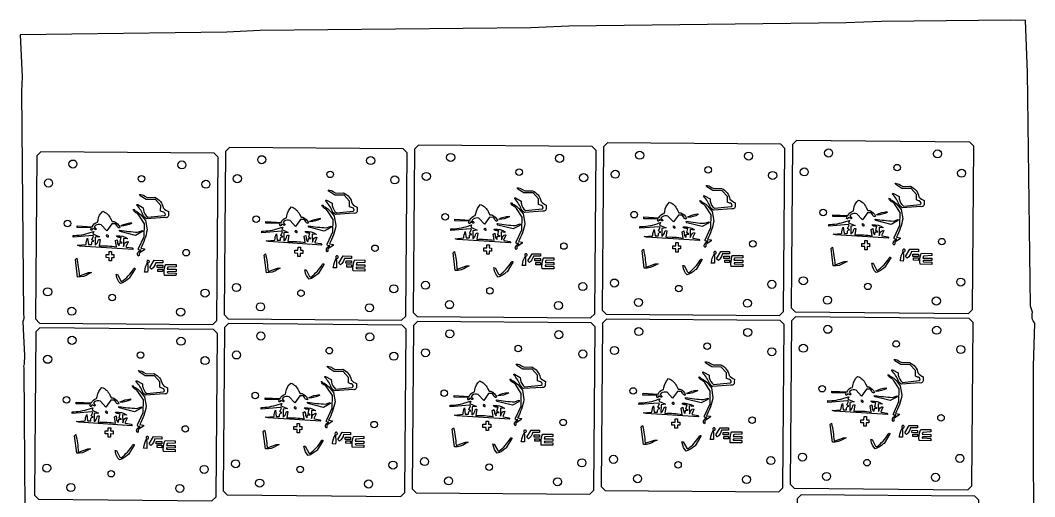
# Model space of a CAD drawing. Header units: millimetres. Extents: x -4 to 503, y -1 to 507.
# Drawn here: x -4 to 498, y 271 to 507 of the extents above; entities that cross this region are included whole.
import ezdxf

# ---------------------------------------------------------------- set-up
doc = ezdxf.new("R2010")
doc.units = ezdxf.units.MM
doc.layers.add('SCRAP_OUTLINE', color=8, linetype='Continuous')

msp = doc.modelspace()

# ---------------------------------------------------------------- linework, layer by layer
for points in [[(99.27, 443.87), (97.25, 441.89), (96.59, 360.89), (98.58, 358.88), (184.57, 358.18), (186.59, 360.16), (187.25, 441.16), (185.26, 443.18)], [(192.92, 444.98), (190.91, 443), (190.25, 362), (192.23, 359.98), (278.23, 359.29), (280.25, 361.27), (280.9, 442.27), (278.92, 444.28)], [(286.58, 446.09), (284.56, 444.11), (283.9, 363.11), (285.89, 361.09), (371.89, 360.4), (373.9, 362.38), (374.56, 443.38), (372.57, 445.39)], [(380.23, 447.2), (378.22, 445.22), (377.56, 364.22), (379.54, 362.2), (465.54, 361.51), (467.56, 363.49), (468.21, 444.49), (466.23, 446.5)], [(5.69, 441.72), (3.68, 439.73), (3.02, 358.74), (5, 356.72), (91, 356.02), (93.02, 358.01), (93.67, 439), (91.69, 441.02)], [(414.16, 396.18), (414.17, 397.74), (415.34, 397.73), (415.33, 396.17), (416.49, 396.16), (416.48, 394.6), (415.31, 394.61), (415.3, 393.05), (414.13, 393.06), (414.14, 394.62), (412.58, 394.63), (412.6, 396.19)], [(39.62, 390.7), (39.63, 392.25), (40.8, 392.25), (40.79, 390.69), (41.96, 390.68), (41.94, 389.12), (40.77, 389.13), (40.76, 387.57), (39.59, 387.58), (39.6, 389.14), (38.04, 389.15), (38.06, 390.71)], [(133.19, 392.85), (133.2, 394.41), (134.37, 394.4), (134.36, 392.84), (135.53, 392.83), (135.52, 391.27), (134.35, 391.28), (134.33, 389.72), (133.16, 389.73), (133.18, 391.29), (131.62, 391.3), (131.63, 392.86)], [(226.84, 393.96), (226.86, 395.52), (228.03, 395.51), (228.01, 393.95), (229.18, 393.94), (229.17, 392.38), (228, 392.39), (227.99, 390.83), (226.82, 390.84), (226.83, 392.4), (225.27, 392.41), (225.29, 393.97)], [(320.5, 395.07), (320.51, 396.63), (321.68, 396.62), (321.67, 395.06), (322.84, 395.05), (322.83, 393.49), (321.66, 393.5), (321.64, 391.94), (320.48, 391.95), (320.49, 393.51), (318.93, 393.52), (318.94, 395.08)], [(156.98, 386.46), (156.99, 387.63), (159.72, 387.61), (159.71, 386.44)], [(250.64, 387.57), (250.65, 388.74), (253.37, 388.72), (253.37, 387.55)], [(344.29, 388.68), (344.3, 389.85), (347.03, 389.83), (347.02, 388.66)], [(344.67, 386.73), (344.68, 387.9), (347.01, 387.88), (347.01, 386.71)], [(437.95, 389.79), (437.96, 390.96), (440.69, 390.94), (440.68, 389.77)], [(438.32, 387.84), (438.33, 389.01), (440.67, 388.99), (440.66, 387.82)], [(63.41, 384.31), (63.42, 385.48), (66.15, 385.45), (66.14, 384.29)], [(63.78, 382.36), (63.79, 383.52), (66.13, 383.51), (66.12, 382.34)], [(157.36, 384.51), (157.36, 385.68), (159.7, 385.66), (159.69, 384.49)], [(251.01, 385.62), (251.02, 386.79), (253.36, 386.77), (253.35, 385.6)], [(192.49, 357.52), (190.47, 355.54), (189.81, 274.54), (191.8, 272.53), (277.79, 271.83), (279.81, 273.81), (280.47, 354.81), (278.48, 356.83)], [(286.14, 358.63), (284.13, 356.65), (283.47, 275.65), (285.45, 273.64), (371.45, 272.94), (373.47, 274.92), (374.12, 355.92), (372.14, 357.94)], [(379.8, 359.74), (377.78, 357.76), (377.12, 276.76), (379.11, 274.75), (465.11, 274.05), (467.12, 276.03), (467.78, 357.03), (465.79, 359.04)], [(5.26, 354.26), (3.24, 352.27), (2.59, 271.28), (4.57, 269.26), (90.57, 268.56), (92.58, 270.55), (93.24, 351.54), (91.26, 353.56)], [(98.83, 356.41), (96.81, 354.43), (96.16, 273.43), (98.14, 271.42), (184.14, 270.72), (186.15, 272.7), (186.81, 353.7), (184.83, 355.72)], [(132.75, 305.39), (132.77, 306.95), (133.94, 306.94), (133.92, 305.38), (135.09, 305.37), (135.08, 303.81), (133.91, 303.82), (133.9, 302.26), (132.73, 302.27), (132.74, 303.83), (131.18, 303.85), (131.19, 305.41)], [(226.41, 306.5), (226.42, 308.06), (227.59, 308.05), (227.58, 306.49), (228.75, 306.48), (228.74, 304.92), (227.57, 304.93), (227.55, 303.37), (226.38, 303.38), (226.4, 304.94), (224.84, 304.96), (224.85, 306.52)], [(320.06, 307.61), (320.08, 309.17), (321.25, 309.16), (321.23, 307.6), (322.4, 307.59), (322.39, 306.03), (321.22, 306.04), (321.21, 304.48), (320.04, 304.49), (320.05, 306.05), (318.49, 306.07), (318.51, 307.62)], [(413.72, 308.72), (413.73, 310.28), (414.9, 310.27), (414.89, 308.71), (416.06, 308.7), (416.05, 307.14), (414.88, 307.15), (414.86, 305.59), (413.7, 305.6), (413.71, 307.16), (412.15, 307.17), (412.16, 308.73)], [(39.18, 303.24), (39.19, 304.8), (40.36, 304.79), (40.35, 303.23), (41.52, 303.22), (41.51, 301.66), (40.34, 301.67), (40.33, 300.11), (39.16, 300.12), (39.17, 301.68), (37.61, 301.69), (37.62, 303.25)], [(343.86, 301.22), (343.87, 302.39), (346.59, 302.37), (346.59, 301.2)], [(437.51, 302.33), (437.52, 303.5), (440.25, 303.48), (440.24, 302.31)], [(62.97, 296.85), (62.98, 298.02), (65.71, 298), (65.7, 296.83)], [(156.55, 299.01), (156.55, 300.17), (159.28, 300.15), (159.27, 298.98)], [(156.92, 297.05), (156.93, 298.22), (159.27, 298.2), (159.26, 297.03)], [(250.2, 300.11), (250.21, 301.28), (252.94, 301.26), (252.93, 300.09)], [(250.58, 298.16), (250.58, 299.33), (252.92, 299.31), (252.91, 298.14)], [(344.23, 299.27), (344.24, 300.44), (346.58, 300.42), (346.57, 299.25)], [(437.89, 300.38), (437.9, 301.55), (440.23, 301.53), (440.23, 300.36)], [(63.35, 294.9), (63.36, 296.07), (65.7, 296.05), (65.69, 294.88)], [(382.58, 271.49), (380.57, 269.5), (379.91, 188.51), (381.9, 186.49), (467.89, 185.79), (469.91, 187.78), (470.57, 268.77), (468.58, 270.79)]]:
    msp.add_lwpolyline(points, close=True)
for points in [[(151.48, 420.21), (148.5, 422.06), (148.15, 422.71, -0.189598), (150.8, 421.82), (152.02, 421.2), (155.81, 421.26, -0.248063), (160, 415.96, 0.102103), (162.6, 414.14), (162.55, 412.81, -0.584771), (160.92, 411.14), (151.74, 410.51, -0.131811), (150.23, 412.08, 0.09146), (147.04, 417.22, -1.007097), (147.34, 417.65), (150.12, 416.1, 0.191663), (151.53, 412.12), (152.29, 411.42), (160.53, 412.26), (161.02, 412.63, 0.432779), (159.69, 414.05), (158.71, 414.44), (158.73, 417.22), (156.09, 420.14)], [(245.13, 421.32), (242.15, 423.17), (241.8, 423.82, -0.189598), (244.45, 422.92), (245.67, 422.31), (249.47, 422.37, -0.248063), (253.65, 417.07, 0.102103), (256.26, 415.24), (256.21, 413.92, -0.584771), (254.57, 412.25), (245.4, 411.62, -0.131811), (243.88, 413.19, 0.09146), (240.69, 418.33, -1.007097), (240.99, 418.76), (243.77, 417.21, 0.191663), (245.19, 413.23), (245.95, 412.53), (254.18, 413.37), (254.68, 413.74, 0.432779), (253.35, 415.16), (252.36, 415.55), (252.38, 418.33), (249.75, 421.25)], [(338.79, 422.43), (335.81, 424.28), (335.46, 424.93, -0.189598), (338.11, 424.03), (339.33, 423.42), (343.12, 423.48, -0.248063), (347.31, 418.18, 0.102103), (349.91, 416.35), (349.86, 415.03, -0.584771), (348.23, 413.36), (339.05, 412.72, -0.131811), (337.54, 414.3, 0.09146), (334.35, 419.44, -1.007097), (334.65, 419.86), (337.43, 418.32, 0.191663), (338.84, 414.33), (339.6, 413.64), (347.84, 414.48), (348.33, 414.84, 0.432779), (347, 416.26), (346.02, 416.66), (346.04, 419.44), (343.4, 422.36)], [(432.44, 423.54), (429.46, 425.39), (429.11, 426.04, -0.189598), (431.77, 425.14), (432.98, 424.53), (436.78, 424.58, -0.248063), (440.96, 419.29, 0.102103), (443.57, 417.46), (443.52, 416.14, -0.584771), (441.88, 414.47), (432.71, 413.83, -0.131811), (431.19, 415.41, 0.09146), (428, 420.55, -1.007097), (428.3, 420.97), (431.08, 419.43, 0.191663), (432.5, 415.44), (433.26, 414.75), (441.5, 415.59), (441.99, 415.95, 0.432779), (440.66, 417.37), (439.67, 417.76), (439.7, 420.55), (437.06, 423.47)], [(57.9, 418.05), (54.92, 419.9), (54.57, 420.56, -0.189598), (57.23, 419.66), (58.44, 419.05), (62.24, 419.1, -0.248063), (66.42, 413.8, 0.102103), (69.03, 411.98), (68.98, 410.65, -0.584771), (67.35, 408.99), (58.17, 408.35, -0.131811), (56.65, 409.92, 0.09146), (53.46, 415.07, -1.007097), (53.76, 415.49), (56.54, 413.95, 0.191663), (57.96, 409.96), (58.72, 409.26), (66.96, 410.11), (67.45, 410.47, 0.432779), (66.12, 411.89), (65.13, 412.28), (65.16, 415.06), (62.52, 417.98)], [(334.35, 415.52, -0.22219), (332.36, 417.35, -0.680253), (333.04, 416.97, -0.136057), (337.03, 413.79), (338.51, 411.97), (339.28, 407.28, -0.075153), (336.12, 398.21), (338.02, 397.92), (337.92, 397.46), (335.32, 395.69), (335.32, 395.27, -0.359476), (334.91, 394.23, -0.508083), (335.61, 396.78), (336.29, 397.28), (335.64, 397.29, -0.720926), (335.05, 398.07), (337.85, 404.1), (337.97, 410.38), (335.2, 414.66)], [(408.63, 413.23, -0.184195), (411, 417.71, -0.201098), (414.83, 414.09), (415.65, 412.54), (416.56, 412.53, -0.207722), (419.37, 409.75), (419.24, 409.39, -0.320248), (417.87, 410.55), (417.31, 411.36), (415.43, 411.37), (412.98, 407.96), (410.21, 410.92, 0.221123), (407.3, 410.52), (406.74, 409.85), (407.41, 409.11, -1.191831), (407.18, 408.54), (406.12, 409.11), (405.84, 408.72, -1.512543), (405.17, 408.97), (405.38, 409.51), (398.28, 409.56), (398.29, 410.45), (405.75, 410, -0.260303), (408.38, 412.24)], [(428.01, 416.63, -0.22219), (426.02, 418.46, -0.680253), (426.69, 418.07, -0.136057), (430.68, 414.9), (432.17, 413.08), (432.94, 408.39, -0.075153), (429.78, 399.31), (431.68, 399.03), (431.58, 398.57), (428.98, 396.8), (428.97, 396.38, -0.359476), (428.56, 395.34, -0.508083), (429.27, 397.89), (429.94, 398.39), (429.29, 398.4, -0.720926), (428.7, 399.18), (431.51, 405.2), (431.63, 411.49), (428.86, 415.77)], [(53.47, 411.14, -0.22219), (51.48, 412.98, -0.680253), (52.15, 412.59, -0.136057), (56.15, 409.42), (57.63, 407.6), (58.4, 402.9, -0.075153), (55.24, 393.83), (57.14, 393.55), (57.04, 393.09), (54.44, 391.31), (54.43, 390.89, -0.359476), (54.03, 389.86, -0.508083), (54.73, 392.41), (55.4, 392.91), (54.75, 392.91, -0.720926), (54.16, 393.7), (56.97, 399.72), (57.09, 406), (54.32, 410.29)], [(127.66, 409.9, -0.184195), (130.03, 414.38, -0.201098), (133.87, 410.76), (134.69, 409.21), (135.59, 409.21, -0.207722), (138.4, 406.42), (138.27, 406.07, -0.320248), (136.9, 407.22), (136.34, 408.03), (134.47, 408.05), (132.02, 404.63), (129.25, 407.59, 0.221123), (126.34, 407.2), (125.77, 406.53), (126.44, 405.78, -1.191831), (126.21, 405.21), (125.15, 405.78), (124.87, 405.39, -1.512543), (124.2, 405.64), (124.41, 406.18), (117.31, 406.24), (117.32, 407.12), (124.78, 406.67, -0.260303), (127.42, 408.92)], [(147.04, 413.3, -0.22219), (145.05, 415.13, -0.680253), (145.72, 414.75, -0.136057), (149.72, 411.57), (151.2, 409.75), (151.97, 405.06, -0.075153), (148.81, 395.99), (150.71, 395.7), (150.61, 395.25), (148.01, 393.47), (148.01, 393.05, -0.359476), (147.6, 392.02, -0.508083), (148.3, 394.56), (148.98, 395.06), (148.33, 395.07, -0.720926), (147.73, 395.85), (150.54, 401.88), (150.66, 408.16), (147.89, 412.44)], [(221.32, 411.01, -0.184195), (223.69, 415.49, -0.201098), (227.52, 411.87), (228.34, 410.32), (229.25, 410.32, -0.207722), (232.06, 407.53), (231.93, 407.18, -0.320248), (230.56, 408.33), (230, 409.14), (228.12, 409.16), (225.67, 405.74), (222.9, 408.7, 0.221123), (219.99, 408.3), (219.43, 407.64), (220.1, 406.89, -1.191831), (219.87, 406.32), (218.81, 406.89), (218.53, 406.5, -1.512543), (217.86, 406.75), (218.07, 407.29), (210.97, 407.35), (210.98, 408.23), (218.43, 407.78, -0.260303), (221.07, 410.02)], [(240.7, 414.41, -0.22219), (238.71, 416.24, -0.680253), (239.38, 415.86, -0.136057), (243.37, 412.68), (244.85, 410.86), (245.63, 406.17, -0.075153), (242.47, 397.1), (244.37, 396.81), (244.27, 396.35), (241.67, 394.58), (241.66, 394.16, -0.359476), (241.25, 393.12, -0.508083), (241.96, 395.67), (242.63, 396.17), (241.98, 396.18, -0.720926), (241.39, 396.96), (244.2, 402.99), (244.32, 409.27), (241.55, 413.55)], [(314.97, 412.12, -0.184195), (317.35, 416.6, -0.201098), (321.18, 412.98), (322, 411.43), (322.9, 411.43, -0.207722), (325.71, 408.64), (325.58, 408.28, -0.320248), (324.21, 409.44), (323.65, 410.25), (321.78, 410.26), (319.33, 406.85), (316.56, 409.81, 0.221123), (313.65, 409.41), (313.08, 408.75), (313.75, 408, -1.191831), (313.52, 407.43), (312.46, 408), (312.18, 407.61, -1.512543), (311.51, 407.86), (311.72, 408.4), (304.62, 408.45), (304.63, 409.34), (312.09, 408.89, -0.260303), (314.73, 411.13)], [(34.09, 407.74, -0.184195), (36.46, 412.22, -0.201098), (40.29, 408.6), (41.11, 407.06), (42.02, 407.05, -0.207722), (44.83, 404.27), (44.7, 403.91, -0.320248), (43.33, 405.07), (42.77, 405.87), (40.89, 405.89), (38.44, 402.47), (35.67, 405.43, 0.221123), (32.76, 405.04), (32.2, 404.37), (32.87, 403.63, -1.191831), (32.64, 403.05), (31.58, 403.63), (31.3, 403.24, -1.512543), (30.63, 403.48), (30.84, 404.02), (23.74, 404.08), (23.75, 404.97), (31.21, 404.51, -0.260303), (33.84, 406.76)], [(139.12, 407.19, -0.085882), (144.14, 408.68), (144.25, 408.27, -0.090557), (139.23, 406.89)], [(232.77, 408.3, -0.085882), (237.79, 409.78), (237.91, 409.37, -0.090557), (232.89, 408)], [(326.43, 409.41, -0.085882), (331.45, 410.89), (331.56, 410.48, -0.090557), (326.54, 409.1)], [(403.86, 401.14), (405.42, 401.12), (405.51, 401.44, -0.33532), (406.11, 402.88), (406.61, 402.88), (405.58, 403.54), (406.44, 405.31), (405.99, 405.61), (396.29, 404.82), (396.3, 405.68), (397.03, 405.64, 0.082863), (405.86, 407.46), (406.57, 407.64), (406.1, 406.45), (409.35, 405.03), (407.21, 404.76), (407.18, 400.83, 0.218941), (408.7, 403.18, -0.449457), (409.63, 403.59), (409.1, 400.46, -0.055112), (417.72, 399.97), (417.25, 403.07), (418.03, 403.55), (418.26, 402.46, 0.260754), (419.17, 400.43), (419.3, 401.99), (420.64, 401.99), (419.56, 402.68), (420.11, 404.79, -0.219006), (417.95, 405.08), (417.69, 405.51), (418.05, 405.49, -0.167181), (423.24, 404.17), (423.09, 403.92), (421.24, 404.17), (421.29, 400.22), (421.62, 400.95, -0.319332), (423.33, 402.72), (423.54, 402.46), (422.43, 400.07), (422.74, 399.91), (425.48, 399.43), (425.99, 398.74), (399.61, 400.42), (398.39, 400.76), (402.72, 401.15, -0.101128), (403.45, 404.27)], [(419.35, 408.31, 0.029616), (428.27, 407.29), (430.6, 408.08, -0.391314), (430.38, 407.37), (427.18, 405.67), (419.62, 407.55, -0.437323)], [(420.08, 410.52, -0.085882), (425.1, 412), (425.22, 411.59, -0.090557), (420.2, 410.21)], [(44.81, 402.82, 0.029616), (53.73, 401.81), (56.06, 402.6, -0.391314), (55.84, 401.89), (52.64, 400.19), (45.08, 402.06, -0.437323)], [(45.54, 405.04, -0.085882), (50.57, 406.52), (50.68, 406.11, -0.090557), (45.66, 404.73)], [(122.9, 397.81), (124.46, 397.8), (124.54, 398.11, -0.33532), (125.15, 399.55), (125.64, 399.55), (124.62, 400.21), (125.47, 401.98), (125.02, 402.28), (115.33, 401.49), (115.33, 402.35), (116.07, 402.32, 0.082863), (124.89, 404.13), (125.6, 404.31), (125.13, 403.12), (128.39, 401.7), (126.24, 401.43), (126.21, 397.5, 0.218941), (127.73, 399.85, -0.449457), (128.67, 400.26), (128.14, 397.13, -0.055112), (136.75, 396.64), (136.28, 399.75), (137.06, 400.22), (137.29, 399.13, 0.260754), (138.21, 397.1), (138.34, 398.66), (139.67, 398.66), (138.59, 399.35), (139.14, 401.46, -0.219006), (136.99, 401.75), (136.73, 402.18), (137.08, 402.16, -0.167181), (142.27, 400.84), (142.13, 400.59), (140.27, 400.84), (140.32, 396.89), (140.65, 397.62, -0.319332), (142.36, 399.39), (142.57, 399.13), (141.46, 396.75), (141.78, 396.58), (144.51, 396.1), (145.02, 395.41), (118.64, 397.09), (117.43, 397.43), (121.76, 397.82, -0.101128), (122.48, 400.94)], [(132.8, 401.65, 0.797663), (131.67, 402.38, 0.418915)], [(138.38, 404.98, 0.029616), (147.3, 403.96), (149.63, 404.75, -0.391314), (149.42, 404.04), (146.22, 402.35), (138.66, 404.22, -0.437323)], [(216.55, 398.92), (218.11, 398.91), (218.2, 399.22, -0.33532), (218.8, 400.66), (219.3, 400.66), (218.27, 401.32), (219.13, 403.09), (218.68, 403.39), (208.98, 402.6), (208.99, 403.46), (209.72, 403.43, 0.082863), (218.55, 405.24), (219.26, 405.42), (218.79, 404.23), (222.04, 402.81), (219.9, 402.54), (219.86, 398.61, 0.218941), (221.39, 400.96, -0.449457), (222.32, 401.37), (221.79, 398.24, -0.055112), (230.41, 397.75), (229.94, 400.86), (230.72, 401.33), (230.95, 400.24, 0.260754), (231.86, 398.21), (231.99, 399.77), (233.32, 399.77), (232.25, 400.46), (232.8, 402.57, -0.219006), (230.64, 402.86), (230.38, 403.29), (230.73, 403.27, -0.167181), (235.92, 401.95), (235.78, 401.7), (233.93, 401.95), (233.98, 398), (234.31, 398.73, -0.319332), (236.02, 400.5), (236.23, 400.24), (235.12, 397.86), (235.43, 397.69), (238.17, 397.21), (238.68, 396.52), (212.3, 398.2), (211.08, 398.54), (215.41, 398.93, -0.101128), (216.13, 402.05)], [(226.45, 402.76, 0.797663), (225.32, 403.49, 0.418915)], [(232.04, 406.09, 0.029616), (240.96, 405.07), (243.29, 405.86, -0.391314), (243.07, 405.15), (239.87, 403.45), (232.31, 405.33, -0.437323)], [(310.21, 400.03), (311.77, 400.01), (311.85, 400.33, -0.33532), (312.46, 401.77), (312.95, 401.77), (311.93, 402.43), (312.78, 404.2), (312.33, 404.5), (302.64, 403.71), (302.64, 404.57), (303.38, 404.53, 0.082863), (312.2, 406.35), (312.91, 406.53), (312.45, 405.34), (315.7, 403.92), (313.55, 403.65), (313.52, 399.72, 0.218941), (315.04, 402.07, -0.449457), (315.98, 402.48), (315.45, 399.35, -0.055112), (324.06, 398.86), (323.59, 401.96), (324.37, 402.44), (324.6, 401.35, 0.260754), (325.52, 399.32), (325.65, 400.88), (326.98, 400.88), (325.91, 401.57), (326.45, 403.68, -0.219006), (324.3, 403.97), (324.04, 404.4), (324.39, 404.38, -0.167181), (329.58, 403.06), (329.44, 402.81), (327.58, 403.06), (327.63, 399.11), (327.96, 399.84, -0.319332), (329.67, 401.61), (329.88, 401.35), (328.77, 398.96), (329.09, 398.8), (331.82, 398.32), (332.33, 397.63), (305.95, 399.31), (304.74, 399.65), (309.07, 400.04, -0.101128), (309.79, 403.16)], [(320.11, 403.87, 0.797663), (318.98, 404.6, 0.418915)], [(325.69, 407.2, 0.029616), (334.61, 406.18), (336.95, 406.97, -0.391314), (336.73, 406.26), (333.53, 404.56), (325.97, 406.44, -0.437323)], [(413.77, 404.98, 0.797663), (412.63, 405.71, 0.418915)], [(29.33, 395.65), (30.88, 395.64), (30.97, 395.95, -0.33532), (31.58, 397.39), (32.07, 397.4), (31.04, 398.06), (31.9, 399.82), (31.45, 400.12), (21.75, 399.34), (21.76, 400.2), (22.49, 400.16, 0.082863), (31.32, 401.97), (32.03, 402.15), (31.56, 400.96), (34.82, 399.54), (32.67, 399.28), (32.64, 395.34, 0.218941), (34.16, 397.7, -0.449457), (35.09, 398.11), (34.57, 394.97, -0.055112), (43.18, 394.48), (42.71, 397.59), (43.49, 398.06), (43.72, 396.97, 0.260754), (44.64, 394.95), (44.77, 396.5), (46.1, 396.5), (45.02, 397.2), (45.57, 399.31, -0.219006), (43.41, 399.6), (43.16, 400.02), (43.51, 400.01, -0.167181), (48.7, 398.68), (48.55, 398.43), (46.7, 398.69), (46.75, 394.73), (47.08, 395.46, -0.319332), (48.79, 397.24), (49, 396.98), (47.89, 394.59), (48.2, 394.43), (50.94, 393.95), (51.45, 393.26), (25.07, 394.93), (23.85, 395.27), (28.18, 395.66, -0.101128), (28.91, 398.79)], [(39.23, 399.49, 0.797663), (38.09, 400.22, 0.418915)], [(216.63, 385.04), (218.02, 385.04), (216.68, 384.39, -0.172776), (211.17, 382.8), (210.09, 391.56), (210.76, 392.22, -0.035571), (211.99, 383.55), (212.58, 383.56)], [(310.29, 386.15), (311.68, 386.15), (310.33, 385.5, -0.172776), (304.83, 383.91), (303.75, 392.67), (304.42, 393.32, -0.035571), (305.64, 384.66), (306.23, 384.67)], [(339.3, 391.93, 5.53235), (339.64, 392.21)], [(347.05, 392.17), (347.04, 391), (343.56, 391.03, -0.171179), (341.54, 387.79), (340.7, 388.63), (342.84, 392.2)], [(403.95, 387.26), (405.33, 387.26), (403.99, 386.61, -0.172776), (398.49, 385.02), (397.4, 393.77), (398.07, 394.43, -0.035571), (399.3, 385.77), (399.89, 385.78)], [(432.96, 393.04, 5.53235), (433.3, 393.32)], [(440.71, 393.28), (440.7, 392.11), (437.21, 392.14, -0.171179), (435.19, 388.9), (434.36, 389.74), (436.49, 393.31)], [(29.41, 381.78), (30.79, 381.77), (29.45, 381.12, -0.172776), (23.95, 379.54), (22.86, 388.29), (23.54, 388.95, -0.035571), (24.76, 380.29), (25.35, 380.3)], [(58.42, 387.56, 5.53235), (58.76, 387.83)], [(66.17, 387.79), (66.16, 386.62), (62.67, 386.65, -0.171179), (60.65, 383.41), (59.82, 384.26), (61.95, 387.83)], [(122.98, 383.93), (124.37, 383.93), (123.02, 383.28, -0.172776), (117.52, 381.69), (116.44, 390.45), (117.11, 391.11, -0.035571), (118.33, 382.45), (118.92, 382.45)], [(152.24, 384.16), (150.66, 384.18), (150.79, 384.58, -0.121588), (152.15, 388.61, -0.052178)], [(151.99, 389.71, 5.53235), (152.33, 389.99)], [(159.74, 389.95), (159.73, 388.78), (156.25, 388.81, -0.171179), (154.23, 385.57), (153.39, 386.41), (155.52, 389.98)], [(166.31, 383.63), (166.31, 382.49), (160.53, 382.54, -0.104733), (160.98, 387.45), (161.31, 387.99), (166.35, 387.95), (166.34, 386.82), (162.31, 386.62), (161.98, 385.64), (166.33, 385.61), (166.32, 384.47), (162.47, 384.33, 1.887789), (162.47, 383.83)], [(232.62, 380.94), (233.16, 380.59, 0.098252), (238.9, 386.82, -0.46563), (239.63, 387.21), (239.67, 386.92), (236.81, 382.2), (236.42, 381.96, -0.110582), (232.41, 379.54, -0.176555), (230.42, 383.6), (230.26, 384.2), (230.9, 384.14)], [(245.9, 385.27), (244.32, 385.28), (244.44, 385.69, -0.121588), (245.81, 389.72, -0.052178)], [(245.64, 390.82, 5.53235), (245.99, 391.1)], [(253.39, 391.06), (253.38, 389.89), (249.9, 389.92, -0.171179), (247.88, 386.68), (247.05, 387.52), (249.18, 391.09)], [(259.97, 384.74), (259.96, 383.6), (254.18, 383.65, -0.104733), (254.63, 388.56), (254.96, 389.1), (260.01, 389.06), (260, 387.93), (255.96, 387.72), (255.63, 386.75), (259.99, 386.72), (259.98, 385.58), (256.13, 385.44, 1.887789), (256.13, 384.94)], [(326.28, 382.05), (326.82, 381.7, 0.098252), (332.56, 387.93, -0.46563), (333.29, 388.32), (333.33, 388.02), (330.47, 383.3), (330.07, 383.07, -0.110582), (326.06, 380.65, -0.176555), (324.08, 384.71), (323.91, 385.31), (324.55, 385.25)], [(339.55, 386.38), (337.97, 386.39), (338.1, 386.8, -0.121588), (339.46, 390.83, -0.052178)], [(353.63, 385.85), (353.62, 384.71), (347.84, 384.75, -0.104733), (348.29, 389.67), (348.62, 390.21), (353.66, 390.17), (353.65, 389.04), (349.62, 388.83), (349.29, 387.86), (353.64, 387.83), (353.63, 386.68), (349.79, 386.55, 1.887789), (349.78, 386.05)], [(419.93, 383.16), (420.47, 382.81, 0.098252), (426.21, 389.04, -0.46563), (426.94, 389.43), (426.98, 389.13), (424.12, 384.41), (423.73, 384.18, -0.110582), (419.72, 381.75, -0.176555), (417.73, 385.82), (417.57, 386.42), (418.21, 386.36)], [(433.21, 387.49), (431.63, 387.5), (431.76, 387.91, -0.121588), (433.12, 391.94, -0.052178)], [(447.28, 386.96), (447.27, 385.82), (441.5, 385.86, -0.104733), (441.95, 390.78), (442.28, 391.32), (447.32, 391.28), (447.31, 390.15), (443.27, 389.94), (442.94, 388.97), (447.3, 388.94), (447.29, 387.79), (443.44, 387.66, 1.887789), (443.44, 387.16)], [(45.39, 377.68), (45.93, 377.32, 0.098252), (51.67, 383.55, -0.46563), (52.4, 383.94), (52.44, 383.65), (49.58, 378.93), (49.19, 378.69, -0.110582), (45.18, 376.27, -0.176555), (43.19, 380.33), (43.03, 380.94), (43.67, 380.87)], [(58.67, 382.01), (57.09, 382.02), (57.22, 382.43, -0.121588), (58.58, 386.45, -0.052178)], [(72.74, 381.48), (72.73, 380.33), (66.96, 380.38, -0.104733), (67.41, 385.3), (67.74, 385.83), (72.78, 385.79), (72.77, 384.66), (68.73, 384.46), (68.41, 383.49), (72.76, 383.45), (72.75, 382.31), (68.9, 382.17, 1.887789), (68.9, 381.67)], [(138.97, 379.83), (139.51, 379.48, 0.098252), (145.25, 385.71, -0.46563), (145.98, 386.1), (146.01, 385.81), (143.16, 381.09), (142.76, 380.85, -0.110582), (138.75, 378.43, -0.176555), (136.77, 382.49), (136.6, 383.09), (137.24, 383.03)], [(338.35, 334.97), (335.37, 336.82), (335.02, 337.47, -0.189598), (337.67, 336.58), (338.89, 335.96), (342.69, 336.02, -0.248063), (346.87, 330.72, 0.102103), (349.48, 328.9), (349.43, 327.57, -0.584771), (347.79, 325.9), (338.62, 325.27, -0.131811), (337.1, 326.84, 0.09146), (333.91, 331.98, -1.007097), (334.21, 332.41), (336.99, 330.86, 0.191663), (338.41, 326.88), (339.17, 326.18), (347.4, 327.02), (347.9, 327.39, 0.432779), (346.57, 328.81), (345.58, 329.2), (345.6, 331.98), (342.97, 334.9)], [(432.01, 336.08), (429.03, 337.93), (428.68, 338.58, -0.189598), (431.33, 337.69), (432.55, 337.07), (436.34, 337.13, -0.248063), (440.53, 331.83, 0.102103), (443.13, 330.01), (443.08, 328.68, -0.584771), (441.45, 327.01), (432.27, 326.38, -0.131811), (430.76, 327.95, 0.09146), (427.57, 333.09, -1.007097), (427.87, 333.52), (430.65, 331.97, 0.191663), (432.06, 327.99), (432.82, 327.29), (441.06, 328.13), (441.55, 328.5, 0.432779), (440.22, 329.92), (439.24, 330.31), (439.26, 333.09), (436.62, 336.01)], [(57.47, 330.6), (54.49, 332.45), (54.14, 333.1, -0.189598), (56.79, 332.2), (58.01, 331.59), (61.8, 331.64, -0.248063), (65.99, 326.34, 0.102103), (68.59, 324.52), (68.54, 323.19, -0.584771), (66.91, 321.53), (57.73, 320.89, -0.131811), (56.22, 322.46, 0.09146), (53.03, 327.61, -1.007097), (53.33, 328.03), (56.11, 326.49, 0.191663), (57.52, 322.5), (58.28, 321.8), (66.52, 322.65), (67.01, 323.01, 0.432779), (65.68, 324.43), (64.7, 324.82), (64.72, 327.6), (62.09, 330.53)], [(151.04, 332.75), (148.06, 334.6), (147.71, 335.25, -0.189598), (150.36, 334.36), (151.58, 333.74), (155.38, 333.8, -0.248063), (159.56, 328.5, 0.102103), (162.17, 326.68), (162.12, 325.35, -0.584771), (160.48, 323.69), (151.31, 323.05, -0.131811), (149.79, 324.62, 0.09146), (146.6, 329.77, -1.007097), (146.9, 330.19), (149.68, 328.64, 0.191663), (151.09, 324.66), (151.85, 323.96), (160.09, 324.8), (160.59, 325.17, 0.432779), (159.26, 326.59), (158.27, 326.98), (158.29, 329.76), (155.66, 332.68)], [(244.7, 333.86), (241.72, 335.71), (241.37, 336.36, -0.189598), (244.02, 335.47), (245.24, 334.85), (249.03, 334.91, -0.248063), (253.22, 329.61, 0.102103), (255.82, 327.79), (255.77, 326.46, -0.584771), (254.14, 324.8), (244.96, 324.16, -0.131811), (243.45, 325.73, 0.09146), (240.26, 330.88, -1.007097), (240.56, 331.3), (243.34, 329.75, 0.191663), (244.75, 325.77), (245.51, 325.07), (253.75, 325.91), (254.24, 326.28, 0.432779), (252.91, 327.7), (251.93, 328.09), (251.95, 330.87), (249.31, 333.79)], [(127.23, 322.44, -0.184195), (129.6, 326.92, -0.201098), (133.43, 323.3), (134.25, 321.76), (135.16, 321.75, -0.207722), (137.97, 318.96), (137.84, 318.61, -0.320248), (136.47, 319.76), (135.91, 320.57), (134.03, 320.59), (131.58, 317.17), (128.81, 320.13, 0.221123), (125.9, 319.74), (125.34, 319.07), (126.01, 318.32, -1.191831), (125.78, 317.75), (124.72, 318.33), (124.44, 317.94, -1.512543), (123.77, 318.18), (123.98, 318.72), (116.88, 318.78), (116.88, 319.66), (124.34, 319.21, -0.260303), (126.98, 321.46)], [(146.61, 325.84, -0.22219), (144.61, 327.68, -0.680253), (145.29, 327.29, -0.136057), (149.28, 324.12), (150.76, 322.3), (151.54, 317.6, -0.075153), (148.38, 308.53), (150.28, 308.24), (150.18, 307.79), (147.57, 306.01), (147.57, 305.59, -0.359476), (147.16, 304.56, -0.508083), (147.87, 307.1), (148.54, 307.6), (147.89, 307.61, -0.720926), (147.3, 308.4), (150.11, 314.42), (150.23, 320.7), (147.46, 324.98)], [(220.88, 323.55, -0.184195), (223.26, 328.03, -0.201098), (227.09, 324.41), (227.91, 322.87), (228.81, 322.86, -0.207722), (231.62, 320.07), (231.49, 319.72, -0.320248), (230.12, 320.87), (229.56, 321.68), (227.69, 321.7), (225.24, 318.28), (222.47, 321.24, 0.221123), (219.56, 320.85), (218.99, 320.18), (219.66, 319.43, -1.191831), (219.43, 318.86), (218.37, 319.44), (218.09, 319.05, -1.512543), (217.42, 319.29), (217.63, 319.83), (210.53, 319.89), (210.54, 320.77), (218, 320.32, -0.260303), (220.64, 322.57)], [(240.26, 326.95, -0.22219), (238.27, 328.79, -0.680253), (238.94, 328.4, -0.136057), (242.94, 325.23), (244.42, 323.4), (245.19, 318.71, -0.075153), (242.03, 309.64), (243.93, 309.35), (243.83, 308.9), (241.23, 307.12), (241.23, 306.7, -0.359476), (240.82, 305.67, -0.508083), (241.52, 308.21), (242.2, 308.71), (241.55, 308.72, -0.720926), (240.95, 309.51), (243.76, 315.53), (243.88, 321.81), (241.11, 326.09)], [(314.54, 324.66, -0.184195), (316.91, 329.14, -0.201098), (320.74, 325.52), (321.56, 323.97), (322.47, 323.97, -0.207722), (325.28, 321.18), (325.15, 320.83, -0.320248), (323.78, 321.98), (323.22, 322.79), (321.34, 322.81), (318.89, 319.39), (316.12, 322.35, 0.221123), (313.21, 321.96), (312.65, 321.29), (313.32, 320.54, -1.191831), (313.09, 319.97), (312.03, 320.54), (311.75, 320.15, -1.512543), (311.08, 320.4), (311.29, 320.94), (304.19, 321), (304.2, 321.88), (311.65, 321.43, -0.260303), (314.29, 323.68)], [(333.92, 328.06, -0.22219), (331.93, 329.89, -0.680253), (332.6, 329.51, -0.136057), (336.59, 326.34), (338.07, 324.51), (338.85, 319.82, -0.075153), (335.69, 310.75), (337.59, 310.46), (337.49, 310.01), (334.89, 308.23), (334.88, 307.81, -0.359476), (334.47, 306.78, -0.508083), (335.18, 309.32), (335.85, 309.82), (335.2, 309.83, -0.720926), (334.61, 310.62), (337.42, 316.64), (337.54, 322.92), (334.77, 327.2)], [(408.19, 325.77, -0.184195), (410.57, 330.25, -0.201098), (414.4, 326.63), (415.22, 325.08), (416.12, 325.08, -0.207722), (418.93, 322.29), (418.8, 321.94, -0.320248), (417.43, 323.09), (416.87, 323.9), (415, 323.92), (412.55, 320.5), (409.78, 323.46, 0.221123), (406.87, 323.06), (406.3, 322.4), (406.97, 321.65, -1.191831), (406.74, 321.08), (405.68, 321.65), (405.4, 321.26, -1.512543), (404.73, 321.51), (404.94, 322.05), (397.84, 322.11), (397.85, 322.99), (405.31, 322.54, -0.260303), (407.95, 324.79)], [(427.57, 329.17, -0.22219), (425.58, 331, -0.680253), (426.26, 330.62, -0.136057), (430.25, 327.44), (431.73, 325.62), (432.5, 320.93, -0.075153), (429.34, 311.86), (431.24, 311.57), (431.14, 311.12), (428.54, 309.34), (428.54, 308.92, -0.359476), (428.13, 307.88, -0.508083), (428.83, 310.43), (429.51, 310.93), (428.86, 310.94, -0.720926), (428.27, 311.72), (431.07, 317.75), (431.19, 324.03), (428.42, 328.31)], [(33.65, 320.28, -0.184195), (36.03, 324.77, -0.201098), (39.86, 321.14), (40.68, 319.6), (41.58, 319.59, -0.207722), (44.39, 316.81), (44.26, 316.45, -0.320248), (42.89, 317.61), (42.33, 318.42), (40.46, 318.43), (38.01, 315.01), (35.24, 317.97, 0.221123), (32.33, 317.58), (31.76, 316.91), (32.43, 316.17, -1.191831), (32.2, 315.6), (31.15, 316.17), (30.86, 315.78, -1.512543), (30.19, 316.02), (30.41, 316.56), (23.3, 316.62), (23.31, 317.51), (30.77, 317.06, -0.260303), (33.41, 319.3)], [(53.03, 323.69, -0.22219), (51.04, 325.52, -0.680253), (51.72, 325.13, -0.136057), (55.71, 321.96), (57.19, 320.14), (57.96, 315.45, -0.075153), (54.81, 306.37), (56.7, 306.09), (56.61, 305.63), (54, 303.86), (54, 303.43, -0.359476), (53.59, 302.4, -0.508083), (54.29, 304.95), (54.97, 305.45), (54.32, 305.45, -0.720926), (53.73, 306.24), (56.53, 312.26), (56.66, 318.55), (53.88, 322.83)], [(232.34, 320.84, -0.085882), (237.36, 322.33), (237.47, 321.92, -0.090557), (232.45, 320.54)], [(325.99, 321.95, -0.085882), (331.01, 323.44), (331.13, 323.03, -0.090557), (326.11, 321.65)], [(419.65, 323.06, -0.085882), (424.67, 324.54), (424.78, 324.13, -0.090557), (419.76, 322.76)], [(45.11, 317.58, -0.085882), (50.13, 319.06), (50.24, 318.65, -0.090557), (45.22, 317.27)], [(122.46, 310.35), (124.02, 310.34), (124.1, 310.65, -0.33532), (124.71, 312.09), (125.21, 312.09), (124.18, 312.76), (125.03, 314.52), (124.59, 314.82), (114.89, 314.03), (114.9, 314.89), (115.63, 314.86, 0.082863), (124.46, 316.67), (125.17, 316.85), (124.7, 315.66), (127.95, 314.24), (125.81, 313.97), (125.77, 310.04, 0.218941), (127.29, 312.4, -0.449457), (128.23, 312.81), (127.7, 309.67, -0.055112), (136.32, 309.18), (135.84, 312.29), (136.63, 312.76), (136.86, 311.67, 0.260754), (137.77, 309.64), (137.9, 311.2), (139.23, 311.2), (138.16, 311.89), (138.71, 314.01, -0.219006), (136.55, 314.29), (136.29, 314.72), (136.64, 314.7, -0.167181), (141.83, 313.38), (141.69, 313.13), (139.84, 313.38), (139.89, 309.43), (140.21, 310.16, -0.319332), (141.92, 311.93), (142.14, 311.67), (141.03, 309.29), (141.34, 309.12), (144.08, 308.64), (144.58, 307.96), (118.21, 309.63), (116.99, 309.97), (121.32, 310.36, -0.101128), (122.04, 313.48)], [(137.95, 317.52, 0.029616), (146.87, 316.5), (149.2, 317.3, -0.391314), (148.98, 316.58), (145.78, 314.89), (138.22, 316.76, -0.437323)], [(138.68, 319.74, -0.085882), (143.7, 321.22), (143.81, 320.81, -0.090557), (138.79, 319.43)], [(216.12, 311.46), (217.68, 311.45), (217.76, 311.76, -0.33532), (218.37, 313.2), (218.86, 313.2), (217.84, 313.87), (218.69, 315.63), (218.24, 315.93), (208.55, 315.14), (208.55, 316), (209.29, 315.97, 0.082863), (218.11, 317.78), (218.82, 317.96), (218.35, 316.77), (221.61, 315.35), (219.46, 315.08), (219.43, 311.15, 0.218941), (220.95, 313.51, -0.449457), (221.89, 313.92), (221.36, 310.78, -0.055112), (229.97, 310.29), (229.5, 313.4), (230.28, 313.87), (230.51, 312.78, 0.260754), (231.43, 310.75), (231.56, 312.31), (232.89, 312.31), (231.81, 313), (232.36, 315.12, -0.219006), (230.21, 315.4), (229.95, 315.83), (230.3, 315.81, -0.167181), (235.49, 314.49), (235.35, 314.24), (233.49, 314.49), (233.54, 310.54), (233.87, 311.27, -0.319332), (235.58, 313.04), (235.79, 312.78), (234.68, 310.4), (235, 310.23), (237.73, 309.75), (238.24, 309.06), (211.86, 310.74), (210.65, 311.08), (214.98, 311.47, -0.101128), (215.7, 314.59)], [(231.6, 318.63, 0.029616), (240.52, 317.61), (242.85, 318.41, -0.391314), (242.64, 317.69), (239.44, 316), (231.88, 317.87, -0.437323)], [(309.77, 312.57), (311.33, 312.56), (311.42, 312.87, -0.33532), (312.02, 314.31), (312.52, 314.31), (311.49, 314.97), (312.35, 316.74), (311.9, 317.04), (302.2, 316.25), (302.21, 317.11), (302.94, 317.08, 0.082863), (311.77, 318.89), (312.48, 319.07), (312.01, 317.88), (315.26, 316.46), (313.12, 316.19), (313.08, 312.26, 0.218941), (314.61, 314.61, -0.449457), (315.54, 315.02), (315.01, 311.89, -0.055112), (323.63, 311.4), (323.16, 314.51), (323.94, 314.98), (324.17, 313.89, 0.260754), (325.08, 311.86), (325.21, 313.42), (326.54, 313.42), (325.47, 314.11), (326.02, 316.22, -0.219006), (323.86, 316.51), (323.6, 316.94), (323.95, 316.92, -0.167181), (329.14, 315.6), (329, 315.35), (327.15, 315.6), (327.2, 311.65), (327.53, 312.38, -0.319332), (329.24, 314.15), (329.45, 313.89), (328.34, 311.51), (328.65, 311.34), (331.39, 310.86), (331.9, 310.17), (305.52, 311.85), (304.3, 312.19), (308.63, 312.58, -0.101128), (309.35, 315.7)], [(319.67, 316.41, 0.797663), (318.54, 317.14, 0.418915)], [(325.26, 319.74, 0.029616), (334.18, 318.72), (336.51, 319.52, -0.391314), (336.29, 318.8), (333.09, 317.11), (325.53, 318.98, -0.437323)], [(403.43, 313.68), (404.99, 313.67), (405.07, 313.98, -0.33532), (405.68, 315.42), (406.17, 315.42), (405.15, 316.08), (406, 317.85), (405.55, 318.15), (395.86, 317.36), (395.86, 318.22), (396.6, 318.19, 0.082863), (405.42, 320), (406.13, 320.18), (405.67, 318.99), (408.92, 317.57), (406.77, 317.3), (406.74, 313.37, 0.218941), (408.26, 315.72, -0.449457), (409.2, 316.13), (408.67, 313, -0.055112), (417.28, 312.51), (416.81, 315.62), (417.59, 316.09), (417.82, 315, 0.260754), (418.74, 312.97), (418.87, 314.53), (420.2, 314.53), (419.13, 315.22), (419.67, 317.33, -0.219006), (417.52, 317.62), (417.26, 318.05), (417.61, 318.03, -0.167181), (422.8, 316.71), (422.66, 316.46), (420.8, 316.71), (420.85, 312.76), (421.18, 313.49, -0.319332), (422.89, 315.26), (423.1, 315), (421.99, 312.62), (422.31, 312.45), (425.04, 311.97), (425.55, 311.28), (399.17, 312.96), (397.96, 313.3), (402.29, 313.69, -0.101128), (403.01, 316.81)], [(413.33, 317.52, 0.797663), (412.2, 318.25, 0.418915)], [(418.91, 320.85, 0.029616), (427.83, 319.83), (430.17, 320.62, -0.391314), (429.95, 319.91), (426.75, 318.21), (419.19, 320.09, -0.437323)], [(28.89, 308.19), (30.45, 308.18), (30.53, 308.5, -0.33532), (31.14, 309.94), (31.63, 309.94), (30.61, 310.6), (31.46, 312.37), (31.01, 312.67), (21.32, 311.88), (21.32, 312.74), (22.06, 312.7, 0.082863), (30.88, 314.52), (31.59, 314.69), (31.13, 313.5), (34.38, 312.08), (32.23, 311.82), (32.2, 307.89, 0.218941), (33.72, 310.24, -0.449457), (34.66, 310.65), (34.13, 307.51, -0.055112), (42.74, 307.02), (42.27, 310.13), (43.05, 310.61), (43.28, 309.52, 0.260754), (44.2, 307.49), (44.33, 309.04), (45.66, 309.04), (44.59, 309.74), (45.14, 311.85, -0.219006), (42.98, 312.14), (42.72, 312.57), (43.07, 312.55, -0.167181), (48.26, 311.23), (48.12, 310.97), (46.26, 311.23), (46.31, 307.27), (46.64, 308.01, -0.319332), (48.35, 309.78), (48.57, 309.52), (47.45, 307.13), (47.77, 306.97), (50.5, 306.49), (51.01, 305.8), (24.64, 307.47), (23.42, 307.81), (27.75, 308.21, -0.101128), (28.47, 311.33)], [(38.79, 312.03, 0.797663), (37.66, 312.77, 0.418915)], [(44.38, 315.36, 0.029616), (53.29, 314.35), (55.63, 315.14, -0.391314), (55.41, 314.43), (52.21, 312.73), (44.65, 314.61, -0.437323)], [(132.36, 314.19, 0.797663), (131.23, 314.92, 0.418915)], [(226.02, 315.3, 0.797663), (224.89, 316.03, 0.418915)], [(403.51, 299.8), (404.9, 299.8), (403.55, 299.15, -0.172776), (398.05, 297.56), (396.97, 306.32), (397.64, 306.98, -0.035571), (398.86, 298.31), (399.45, 298.32)], [(122.54, 296.47), (123.93, 296.47), (122.59, 295.82, -0.172776), (117.08, 294.23), (116, 302.99), (116.67, 303.65, -0.035571), (117.9, 294.99), (118.49, 294.99)], [(151.55, 302.25, 5.53235), (151.9, 302.53)], [(159.3, 302.49), (159.29, 301.32), (155.81, 301.35, -0.171179), (153.79, 298.11), (152.96, 298.96), (155.09, 302.53)], [(216.2, 297.58), (217.59, 297.58), (216.24, 296.93, -0.172776), (210.74, 295.34), (209.66, 304.1), (210.33, 304.76, -0.035571), (211.55, 296.1), (212.14, 296.1)], [(245.46, 297.81), (243.88, 297.83), (244.01, 298.23, -0.121588), (245.37, 302.26, -0.052178)], [(245.21, 303.36, 5.53235), (245.55, 303.64)], [(252.96, 303.6), (252.95, 302.43), (249.47, 302.46, -0.171179), (247.45, 299.22), (246.61, 300.07), (248.74, 303.64)], [(309.85, 298.69), (311.24, 298.69), (309.9, 298.04, -0.172776), (304.39, 296.45), (303.31, 305.21), (303.98, 305.87, -0.035571), (305.21, 297.21), (305.8, 297.21)], [(339.12, 298.92), (337.54, 298.94), (337.66, 299.34, -0.121588), (339.03, 303.37, -0.052178)], [(338.86, 304.47, 5.53235), (339.21, 304.75)], [(346.61, 304.71), (346.6, 303.54), (343.12, 303.57, -0.171179), (341.1, 300.33), (340.27, 301.18), (342.4, 304.74)], [(353.19, 298.39), (353.18, 297.25), (347.4, 297.3, -0.104733), (347.85, 302.21), (348.18, 302.75), (353.23, 302.71), (353.22, 301.58), (349.18, 301.38), (348.85, 300.4), (353.21, 300.37), (353.2, 299.23), (349.35, 299.09, 1.887789), (349.35, 298.59)], [(419.5, 295.7), (420.04, 295.35, 0.098252), (425.78, 301.58, -0.46563), (426.51, 301.97), (426.55, 301.68), (423.69, 296.96), (423.29, 296.72, -0.110582), (419.28, 294.3, -0.176555), (417.3, 298.36), (417.13, 298.96), (417.77, 298.9)], [(432.77, 300.03), (431.19, 300.05), (431.32, 300.45, -0.121588), (432.68, 304.48, -0.052178)], [(432.52, 305.58, 5.53235), (432.86, 305.86)], [(440.27, 305.82), (440.26, 304.65), (436.78, 304.68, -0.171179), (434.76, 301.44), (433.92, 302.28), (436.06, 305.85)], [(446.85, 299.5), (446.84, 298.36), (441.06, 298.41, -0.104733), (441.51, 303.32), (441.84, 303.86), (446.88, 303.82), (446.87, 302.69), (442.84, 302.49), (442.51, 301.51), (446.86, 301.48), (446.85, 300.34), (443.01, 300.2, 1.887789), (443, 299.7)], [(28.97, 294.32), (30.36, 294.32), (29.01, 293.66, -0.172776), (23.51, 292.08), (22.43, 300.83), (23.1, 301.49, -0.035571), (24.32, 292.83), (24.92, 292.84)], [(58.24, 294.55), (56.65, 294.56), (56.78, 294.97, -0.121588), (58.14, 298.99, -0.052178)], [(57.98, 300.1, 5.53235), (58.32, 300.37)], [(65.73, 300.34), (65.72, 299.17), (62.24, 299.19, -0.171179), (60.22, 295.95), (59.39, 296.8), (61.52, 300.37)], [(72.31, 294.02), (72.3, 292.87), (66.52, 292.92, -0.104733), (66.97, 297.84), (67.3, 298.37), (72.34, 298.33), (72.33, 297.2), (68.3, 297), (67.97, 296.03), (72.32, 295.99), (72.31, 294.85), (68.47, 294.72, 1.887789), (68.46, 294.22)], [(138.53, 292.37), (139.07, 292.02, 0.098252), (144.81, 298.25, -0.46563), (145.54, 298.64), (145.58, 298.35), (142.72, 293.63), (142.33, 293.39, -0.110582), (138.31, 290.97, -0.176555), (136.33, 295.03), (136.16, 295.64), (136.8, 295.57)], [(151.81, 296.7), (150.23, 296.72), (150.35, 297.12, -0.121588), (151.71, 301.15, -0.052178)], [(165.88, 296.17), (165.87, 295.03), (160.09, 295.08, -0.104733), (160.54, 299.99), (160.87, 300.53), (165.91, 300.49), (165.91, 299.36), (161.87, 299.16), (161.54, 298.18), (165.9, 298.15), (165.89, 297.01), (162.04, 296.87, 1.887789), (162.03, 296.37)], [(232.19, 293.48), (232.73, 293.13, 0.098252), (238.47, 299.36, -0.46563), (239.2, 299.75), (239.23, 299.46), (236.38, 294.74), (235.98, 294.5, -0.110582), (231.97, 292.08, -0.176555), (229.99, 296.14), (229.82, 296.75), (230.46, 296.68)], [(259.54, 297.28), (259.53, 296.14), (253.75, 296.19, -0.104733), (254.2, 301.1), (254.53, 301.64), (259.57, 301.6), (259.56, 300.47), (255.53, 300.27), (255.2, 299.29), (259.55, 299.26), (259.54, 298.12), (255.69, 297.98, 1.887789), (255.69, 297.48)], [(325.84, 294.59), (326.38, 294.24, 0.098252), (332.12, 300.47, -0.46563), (332.85, 300.86), (332.89, 300.57), (330.03, 295.85), (329.64, 295.61, -0.110582), (325.63, 293.19, -0.176555), (323.64, 297.25), (323.48, 297.85), (324.12, 297.79)], [(44.96, 290.22), (45.5, 289.87, 0.098252), (51.24, 296.1, -0.46563), (51.97, 296.48), (52.01, 296.19), (49.15, 291.47), (48.76, 291.24, -0.110582), (44.74, 288.81, -0.176555), (42.76, 292.87), (42.59, 293.48), (43.23, 293.42)]]:
    msp.add_lwpolyline(points, format="xyb", close=True)
for centre, radius in [((396.18, 441.07), 2), ((450.18, 440.63), 2), ((21.64, 435.59), 2), ((115.22, 437.74), 2), ((169.22, 437.31), 2), ((208.87, 438.85), 2), ((262.87, 438.41), 2), ((302.53, 439.96), 2), ((356.53, 439.52), 2), ((75.64, 435.15), 2), ((242.81, 431.58), 1.62), ((290.45, 430.56), 2), ((336.47, 432.69), 1.62), ((384.11, 431.67), 2), ((430.13, 433.8), 1.62), ((462.1, 431.04), 2), ((9.57, 426.18), 2), ((55.59, 428.31), 1.62), ((87.57, 425.55), 2), ((103.14, 428.34), 2), ((149.16, 430.47), 1.62), ((181.14, 427.71), 2), ((196.8, 429.45), 2), ((274.79, 428.82), 2), ((368.45, 429.93), 2), ((393.44, 411.59), 1.62), ((18.91, 406.11), 1.62), ((112.48, 408.26), 1.62), ((206.13, 409.37), 1.62), ((299.79, 410.48), 1.62), ((358.67, 396), 1.62), ((452.33, 397.11), 1.62), ((77.79, 391.63), 1.62), ((171.36, 393.79), 1.62), ((265.02, 394.9), 1.62), ((196.36, 375.45), 2), ((290.01, 376.56), 2), ((368.01, 375.93), 2), ((383.67, 377.67), 2), ((461.67, 377.04), 2), ((9.13, 372.19), 2), ((87.13, 371.55), 2), ((102.7, 374.34), 2), ((134.68, 371.58), 1.62), ((180.7, 373.71), 2), ((228.34, 372.69), 1.62), ((274.36, 374.82), 2), ((321.99, 373.8), 1.62), ((415.65, 374.91), 1.62), ((41.11, 369.43), 1.62), ((208.28, 365.85), 2), ((262.28, 365.42), 2), ((301.94, 366.96), 2), ((355.93, 366.53), 2), ((395.59, 368.07), 2), ((449.59, 367.64), 2), ((21.05, 362.59), 2), ((75.05, 362.15), 2), ((114.62, 364.75), 2), ((168.62, 364.31), 2), ((114.78, 350.28), 2), ((208.44, 351.39), 2), ((262.44, 350.96), 2), ((302.09, 352.5), 2), ((356.09, 352.07), 2), ((395.75, 353.61), 2), ((449.75, 353.17), 2), ((21.21, 348.13), 2), ((75.21, 347.69), 2), ((168.78, 349.85), 2), ((429.69, 346.34), 1.62), ((55.15, 340.85), 1.62), ((102.7, 340.88), 2), ((148.72, 343.01), 1.62), ((180.7, 340.25), 2), ((196.36, 341.99), 2), ((242.38, 344.12), 1.62), ((274.36, 341.36), 2), ((290.02, 343.1), 2), ((336.03, 345.23), 1.62), ((368.01, 342.47), 2), ((383.67, 344.21), 2), ((461.67, 343.58), 2), ((9.13, 338.73), 2), ((87.13, 338.09), 2), ((112.04, 320.81), 1.62), ((205.7, 321.92), 1.62), ((299.35, 323.02), 1.62), ((393.01, 324.13), 1.62), ((18.47, 318.65), 1.62), ((170.93, 306.33), 1.62), ((264.58, 307.44), 1.62), ((358.24, 308.55), 1.62), ((451.89, 309.66), 1.62), ((77.35, 304.17), 1.62), ((383.23, 290.21), 2), ((8.69, 284.73), 2), ((102.27, 286.88), 2), ((180.26, 286.25), 2), ((195.92, 287.99), 2), ((227.9, 285.23), 1.62), ((273.92, 287.36), 2), ((289.58, 289.1), 2), ((321.56, 286.34), 1.62), ((367.58, 288.47), 2), ((415.21, 287.45), 1.62), ((461.23, 289.58), 2), ((40.67, 281.97), 1.62), ((86.69, 284.1), 2), ((134.25, 284.12), 1.62), ((395.16, 280.62), 2), ((449.15, 280.18), 2), ((20.62, 275.13), 2), ((74.62, 274.69), 2), ((114.19, 277.29), 2), ((168.19, 276.85), 2), ((207.84, 278.4), 2), ((261.84, 277.96), 2), ((301.5, 279.51), 2), ((355.5, 279.07), 2)]:
    msp.add_circle(centre, radius)
at = {"layer": 'SCRAP_OUTLINE'}
msp.add_lwpolyline([(497.95, 220.25), (497.66, 335.34), (498.33, 356.66, -0.230537), (497.18, 362.07), (496.31, 365.01), (494.7, 481.17), (493.76, 506.75), (486.5, 506.92), (422.41, 506.25), (404.9, 505.63), (267.39, 504.03), (248.6, 503.13), (114.4, 501.76), (97.98, 501.07), (-4.44, 499.64), (-3.49, 478.8), (-3.79, 471.52), (-2.84, 360.87, -0.170967), (-3.18, 357.47), (-2.81, 350.4), (-2.29, 340.65), (-2.53, 336.4, 0.176832), (-2.61, 333.92), (-1.91, 217.6)], format="xyb", dxfattribs=at)

doc.saveas('drawing.dxf')
